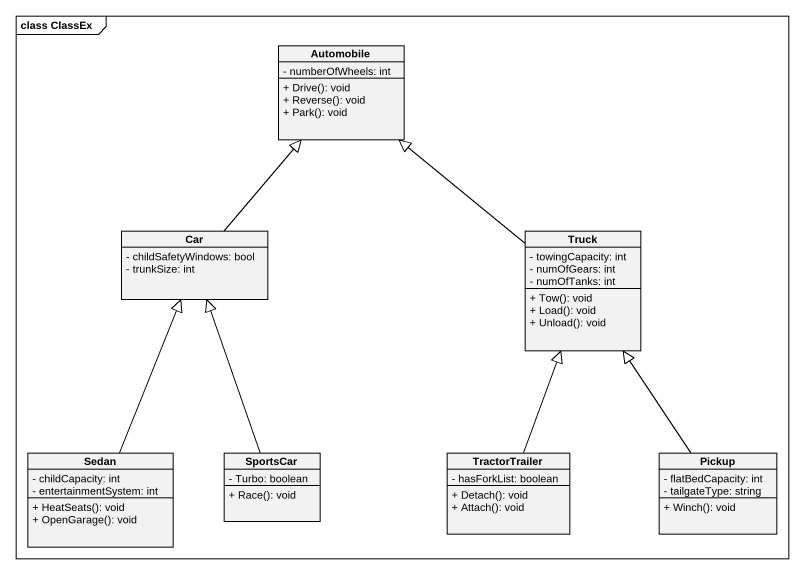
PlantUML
@startuml
mainframe class ClassEx
hide circle
hide empty members
skinparam classAttributeIconSize 0
class Automobile {
  - numberOfWheels: int
  + Drive(): void
  + Reverse(): void
  + Park(): void
}
class Car {
  - childSafetyWindows: bool
  - trunkSize: int
}
class Truck {
  - towingCapacity: int
  - numOfGears: int
  - numOfTanks: int
  + Tow(): void
  + Load(): void
  + Unload(): void
}
class Sedan {
  - childCapacity: int
  - entertainmentSystem: int
  + HeatSeats(): void
  + OpenGarage(): void
}
class SportsCar {
  - Turbo: boolean
  + Race(): void
}
class TractorTrailer {
  - hasForkList: boolean
  + Detach(): void
  + Attach(): void
}
class Pickup {
  - flatBedCapacity: int
  - tailgateType: string
  + Winch(): void
}
Car -up-|> Automobile
Truck -up-|> Automobile
Sedan -up-|> Car
SportsCar -up-|> Car
TractorTrailer -up-|> Truck
Pickup -up-|> Truck
@enduml
